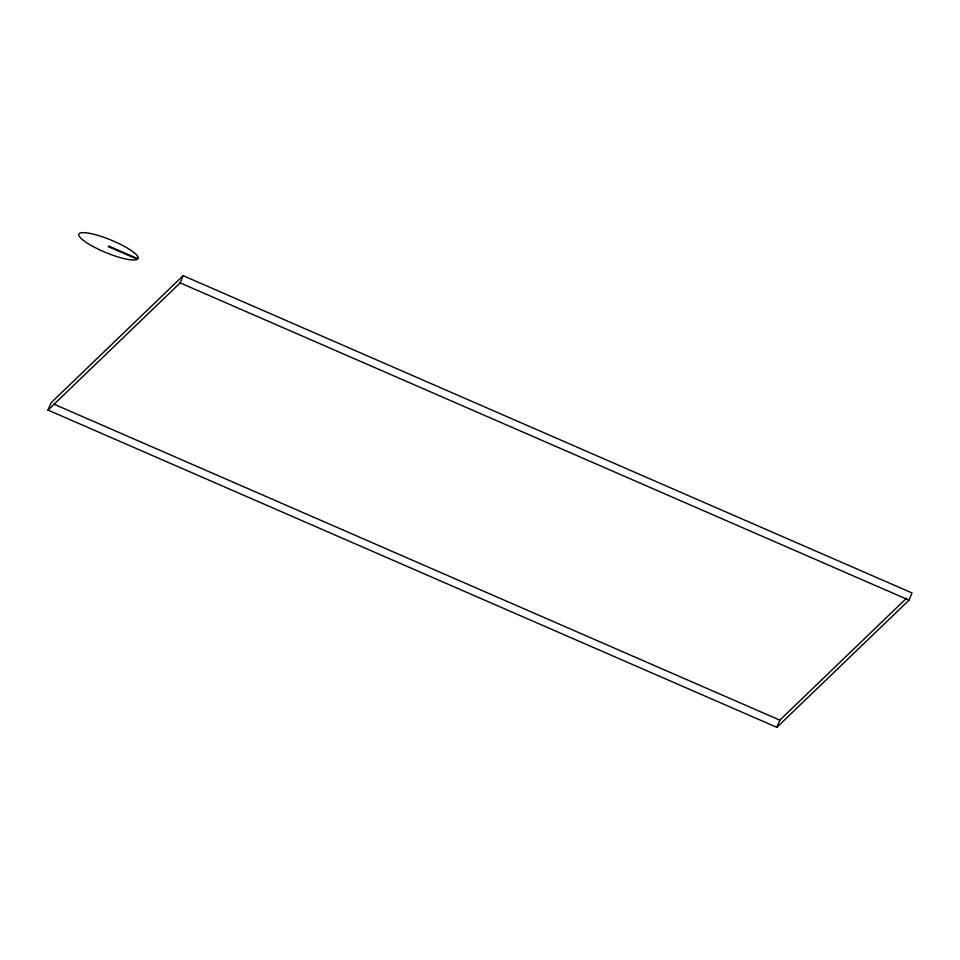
<?xml version="1.0" encoding="UTF-8"?>
<svg xmlns="http://www.w3.org/2000/svg" width="960" height="960" viewBox="0 0 960 960"><rect width="100%" height="100%" fill="white"/><g stroke="black" fill="none" stroke-linecap="round" stroke-linejoin="round"><path stroke-width="1.44" d="M48 410.076L50.976 402.864L183.144 275.676L912 592.944L909.024 600.156L776.856 727.344L48 410.076L180.168 282.888L183.144 275.676M776.856 727.344L779.832 720.132L906.624 598.116M137.808 258.72L108.744 246.072L108.216 246.576L137.28 259.236M180.168 282.888L909.024 600.156M53.724 404.064L779.832 720.132M138.084 258.24L136.704 259.572A31.932 6.744 22.4 0 1 88.356 243.804A31.932 6.744 22.4 0 1 97.284 235.212A31.932 6.744 22.4 0 1 138.084 258.24"/></g></svg>
